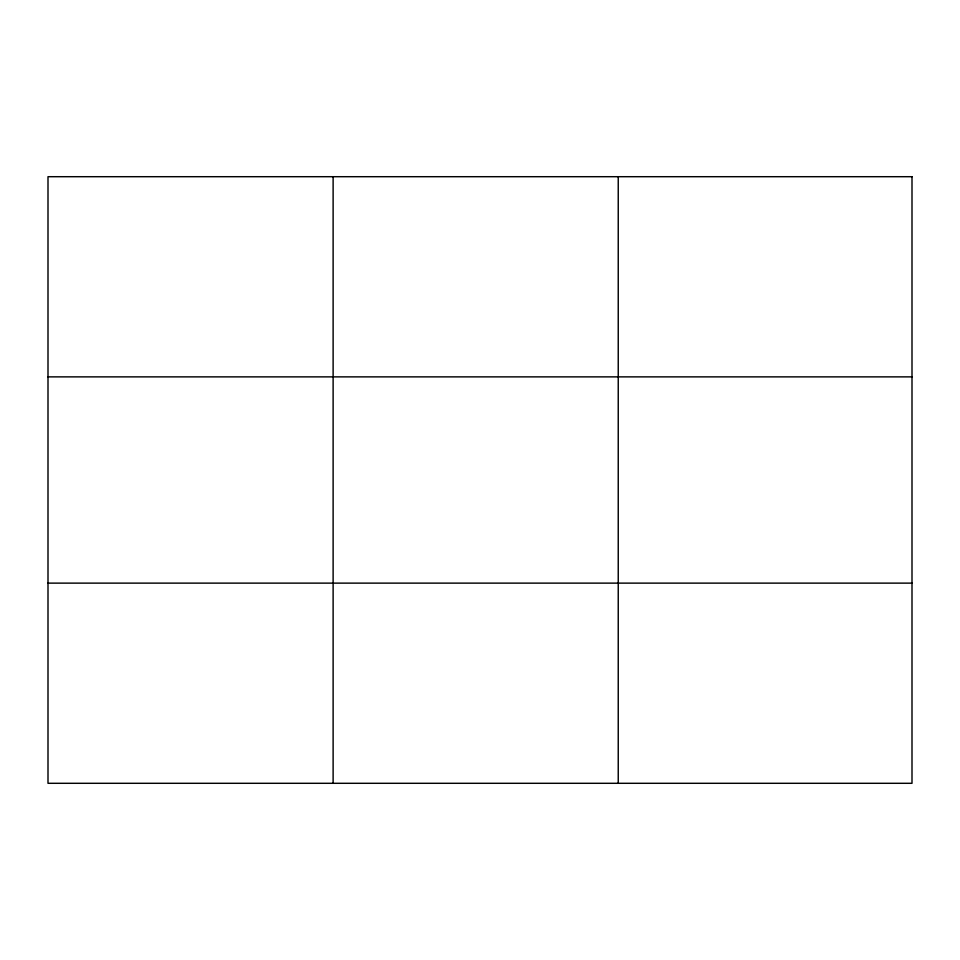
<?xml version="1.0" encoding="UTF-8"?>
<svg xmlns="http://www.w3.org/2000/svg" width="960" height="960" viewBox="0 0 960 960"><rect width="100%" height="100%" fill="white"/><g stroke="black" fill="none" stroke-linecap="round" stroke-linejoin="round"><path stroke-width="1.44" d="M333.12 176.7L333.12 783.3M618.24 176.7L618.24 783.3M48 376.872L912 376.872M48 583.128L912 583.128M912 176.7L912 783.3L48 783.3L48 176.7L912 176.7"/></g></svg>
